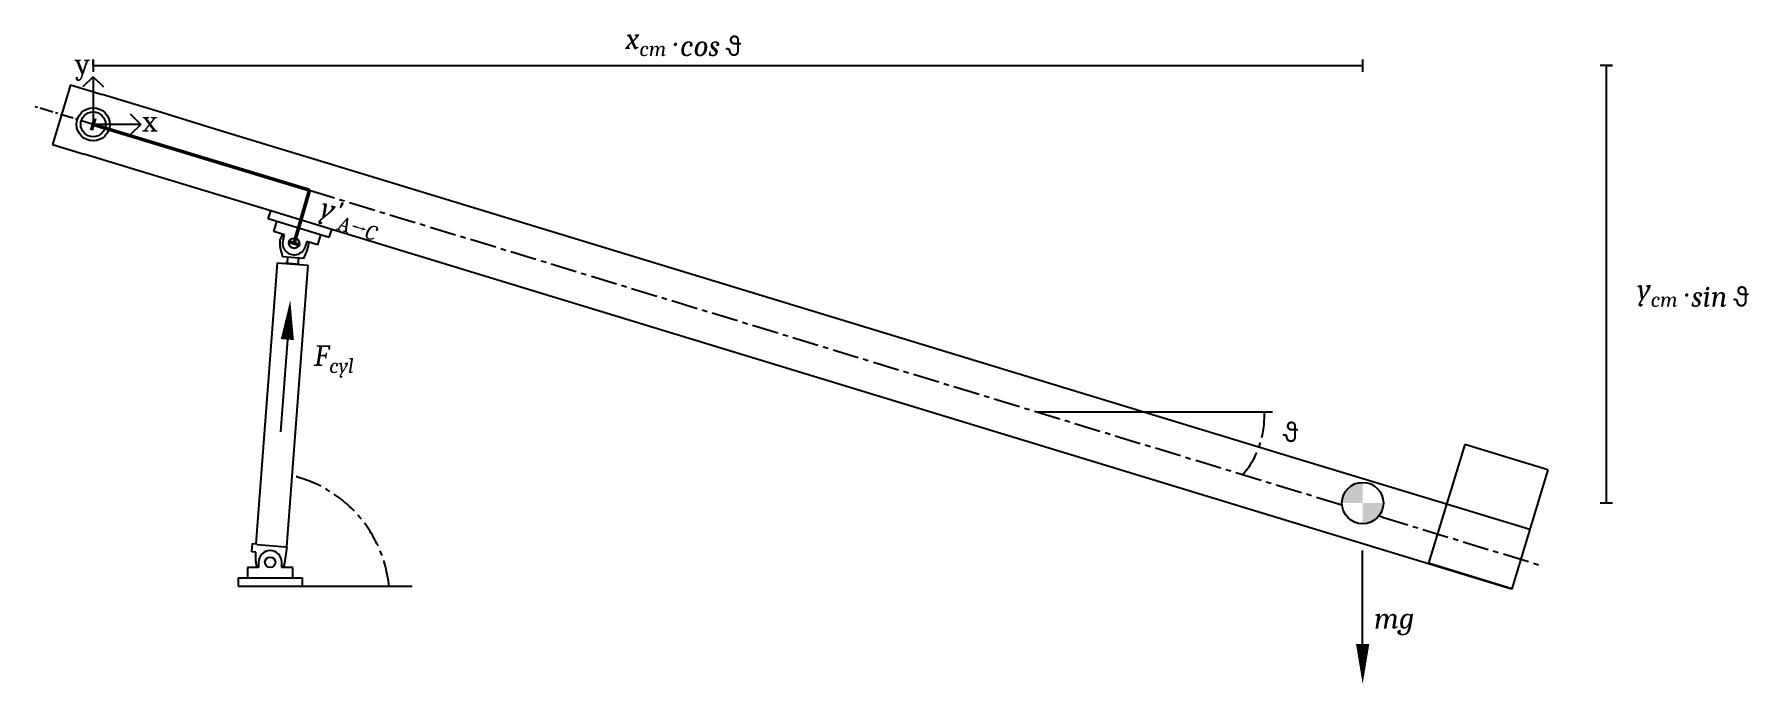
# Model space of a CAD drawing. Header units: millimetres. Extents: x 218 to 1045, y 299 to 616.
import ezdxf

# ---------------------------------------------------------------- set-up
doc = ezdxf.new("R2010")
doc.units = ezdxf.units.MM
doc.linetypes.add('CENTER', pattern=[10.16, 6.35, -1.27, 1.27, -1.27])
doc.linetypes.add('CENTERX2', pattern=[20.32, 12.7, -2.54, 2.54, -2.54])

msp = doc.modelspace()

# ---------------------------------------------------------------- hatches: boundary and pattern name
at = {"linetype": 'CENTER', "true_color": 0x000000}
h = msp.add_hatch(color=18, dxfattribs=at)
h.dxf.hatch_style = 1
edge = h.paths.add_edge_path()
edge.add_ellipse((858.67, 389.97), major_axis=(0, 10), ratio=1, start_angle=0, end_angle=73.04665)
edge.add_ellipse((858.67, 389.97), major_axis=(0, 10), ratio=1, start_angle=73.04665, end_angle=90)
edge.add_line((848.67, 389.97), (858.67, 389.97))
edge.add_line((858.67, 389.97), (858.67, 399.97))
edge = h.paths.add_edge_path()
edge.add_ellipse((858.67, 389.97), major_axis=(0, 10), ratio=1, start_angle=253.04665, end_angle=270)
edge.add_line((868.67, 389.97), (858.67, 389.97))
edge.add_line((858.67, 389.97), (858.67, 379.97))
edge.add_ellipse((858.67, 389.97), major_axis=(0, 10), ratio=1, start_angle=180, end_angle=253.04665)

# ---------------------------------------------------------------- linework, layer by layer
at = {"linetype": 'Continuous', "lineweight": 25}
for p, q in [((246.19, 601.15), (246.19, 604.15)), ((246.19, 604.15), (246.19, 598.15)), ((858.67, 604.15), (858.67, 598.15)), ((246.19, 595.8), (241.24, 590.85)), ((246.19, 601.15), (858.67, 601.15)), ((246.19, 595.8), (251.14, 590.85)), ((979.19, 601.15), (973.19, 601.15)), ((976.19, 601.15), (976.19, 389.97)), ((976.19, 601.15), (979.19, 601.15)), ((269.19, 572.8), (264.24, 577.75)), ((269.19, 572.8), (264.24, 567.85)), ((979.19, 389.97), (973.19, 389.97)), ((346.99, 349.8), (400.07, 349.8))]:
    msp.add_line(p, q, dxfattribs=at)
at = {"color": 7, "linetype": 'Continuous', "lineweight": 25}
for p, q in [((235.26, 591.82), (226.51, 563.12)), ((235.26, 591.82), (250.57, 587.15)), ((277.01, 579.09), (250.57, 587.15)), ((303.45, 571.02), (277.01, 579.09)), ((329.88, 562.96), (303.45, 571.02)), ((226.51, 563.12), (241.82, 558.45)), ((356.32, 554.9), (329.88, 562.96)), ((268.26, 550.39), (241.82, 558.45)), ((472.91, 519.35), (356.32, 554.9)), ((294.7, 542.33), (268.26, 550.39)), ((331.83, 531.01), (294.7, 542.33)), ((330.66, 527.18), (331.83, 531.01)), ((361.29, 522.02), (331.83, 531.01)), ((360.12, 518.2), (330.66, 527.18)), ((333.41, 521.11), (334.87, 525.9)), ((338.58, 519.54), (333.41, 521.11)), ((360.12, 518.2), (361.29, 522.02)), ((464.16, 490.65), (361.29, 522.02)), ((337.66, 508.81), (336.4, 513.65)), ((337.82, 517.05), (338.58, 519.54)), ((349.29, 516.27), (348.53, 513.79)), ((354.45, 514.7), (349.29, 516.27)), ((355.91, 519.48), (354.45, 514.7)), ((589.5, 483.79), (472.91, 519.35)), ((334.94, 505.96), (324.74, 370.34)), ((334.94, 505.96), (349.9, 504.83)), ((347.63, 508.06), (337.66, 508.81)), ((338.93, 505.71), (338.93, 505.66)), ((345.91, 505.18), (338.93, 505.71)), ((339.67, 368.82), (349.9, 504.83)), ((339.96, 508.64), (339.73, 505.65)), ((345.12, 505.24), (345.34, 508.24)), ((345.91, 505.13), (345.91, 505.18)), ((349.61, 512.66), (347.63, 508.06)), ((580.75, 455.1), (464.16, 490.65)), ((706.09, 448.24), (589.5, 483.79)), ((697.33, 419.55), (580.75, 455.1)), ((822.67, 412.69), (706.09, 448.24)), ((813.92, 383.99), (697.33, 419.55)), ((907.89, 418.27), (890.39, 360.88)), ((948.07, 406.02), (907.89, 418.27)), ((899.09, 389.39), (822.67, 412.69)), ((948.07, 406.02), (930.57, 348.63)), ((930.51, 348.44), (813.92, 383.99)), ((322.82, 366.47), (323.12, 370.46)), ((324.68, 366.33), (322.82, 366.47)), ((323.12, 370.46), (325.14, 370.31)), ((324.63, 361.93), (324.68, 366.33)), ((325.14, 370.31), (325.11, 369.91)), ((325.11, 369.91), (325.34, 369.89)), ((325.34, 369.89), (339.05, 368.86)), ((339.67, 368.82), (338.56, 360.88)), ((339.05, 368.86), (339.67, 368.82)), ((325.99, 358.8), (320.59, 358.8)), ((320.59, 358.8), (320.59, 353.8)), ((325.99, 361.4), (325.99, 358.8)), ((337.19, 358.8), (337.19, 361.4)), ((342.59, 358.8), (337.19, 358.8)), ((342.59, 353.8), (342.59, 358.8)), ((930.57, 348.63), (890.39, 360.88)), ((316.19, 353.8), (346.99, 353.8)), ((316.19, 353.8), (316.19, 349.8)), ((316.19, 349.8), (346.99, 349.8)), ((346.99, 353.8), (346.99, 349.8)), ((930.57, 348.63), (930.51, 348.44))]:
    msp.add_line(p, q, dxfattribs=at)
at = {"lineweight": 25}
for p, q in [((235.26, 591.82), (230.89, 577.47)), ((701.72, 433.94), (815.12, 433.94))]:
    msp.add_line(p, q, dxfattribs=at)
at = {"linetype": 'CENTER'}
for p, q in [((246.19, 572.8), (217.79, 581.46)), ((246.19, 572.8), (245.32, 569.93)), ((868.24, 383.18), (866.48, 383.72))]:
    msp.add_line(p, q, dxfattribs=at)
at = {"linetype": 'Continuous', "lineweight": 50}
for p, q in [((245.32, 569.93), (247.07, 575.67)), ((350.49, 541.01), (246.19, 572.8)), ((343.17, 515.42), (350.49, 541.01)), ((346.04, 514.52), (340.31, 516.32))]:
    msp.add_line(p, q, dxfattribs=at)
at = {"linetype": 'CENTERX2', "lineweight": 25}
for p, q in [((350.49, 541.01), (848.71, 389.13)), ((868.24, 383.18), (944.47, 359.94))]:
    msp.add_line(p, q, dxfattribs=at)
at = {"color": 242, "linetype": 'Continuous', "lineweight": 25, "true_color": 0xcd2027}
msp.add_line((343.17, 515.42), (346.04, 514.52), dxfattribs=at)
at = {"color": 7, "linetype": 'ByBlock', "lineweight": 25}
msp.add_line((939.26, 377.14), (899.09, 389.39), dxfattribs=at)
at = {"linetype": 'Continuous', "lineweight": 25}
for points in [[(246.19, 595.8), (246.19, 572.8)], [(269.19, 572.8), (246.19, 572.8)]]:
    msp.add_lwpolyline(points, dxfattribs=at)
for points in [[(341.3, 487.94, 0, 6.36, 0), (339.87, 468.89, 6.36, 6.36, 0)], [(858.67, 302.6, 0, 6.45, 0), (858.67, 321.95, 6.45, 6.45, 0)]]:
    msp.add_lwpolyline(points, format="xyseb")
at = {"lineweight": 25}
msp.add_lwpolyline([(339.87, 468.89), (336.53, 424.44)], dxfattribs=at)
msp.add_lwpolyline([(858.67, 321.95), (858.67, 367.09)])
at = {"color": 7, "linetype": 'Continuous', "lineweight": 25}
for centre, radius in [((246.19, 572.8), 8), ((246.19, 572.8), 6), ((343.17, 515.42), 2.5), ((331.59, 361.4), 2.5)]:
    msp.add_circle(centre, radius, dxfattribs=at)
for centre, radius, start, end in [((343.17, 515.42), 7, 141.2374, 194.62505), ((343.17, 515.42), 5.6, 163.04115, 343.04115), ((343.17, 515.42), 7, 336.77576, 4.8449), ((331.59, 361.4), 5.6, 0, 180), ((331.63, 361.85), 7, 179.37965, 205.81195), ((331.63, 361.85), 7, 334.18805, 352.02115)]:
    msp.add_arc(centre, radius, start, end, dxfattribs=at)
at = {"linetype": 'CENTERX2', "lineweight": 25}
for centre, radius, start, end in [((768.35, 431.68), 42.91, 319.31684, 3.0185), ((328.06, 343.64), 61.2, 5.7822, 76.59157)]:
    msp.add_arc(centre, radius, start, end, dxfattribs=at)
msp.add_ellipse((858.67, 389.97), major_axis=(0, 10), ratio=1)

# ---------------------------------------------------------------- texts
at = {"linetype": 'CENTER', "char_height": 10, "attachment_point": 1}
for s, width, heights, insert in [('\\A1;{\\fCambria|b0|i1|c0|p18;x\\H0.7x;\\S^ cm;\\H1.42857x; \\A0;\\fCambria Math|b0|i1|c0|p18;· \\fCambria|b0|i1|c0|p18;cos θ}', 108.7377, [20.61], (503.03, 619.15)), ('\\A1;{\\fCambria|b0|i0|c0|p18;y}', 11.2497, [11.69], (237.45, 607)), ('\\A1;{\\fCambria|b0|i0|c0|p18;x}', 11.2497, [11.69], (269.91, 579.31)), ('\\A1;{\\fCambria|b0|i1|c0|p18;y\\H0.7x;\\S^ cm;\\H1.42857x; \\A0;\\fCambria Math|b0|i1|c0|p18;· \\fCambria|b0|i1|c0|p18;sin θ}', 108.7377, [20.61], (991.17, 498.12)), ('\\A1;{\\fCambria|b0|i1|c0|p18;F\\H0.7x;\\S^ cyl;}', 34.9351, [0], (352.64, 466.14)), ('\\A1;{\\fCambria|b0|i1|c0|p18;mg}', 34.9351, [0], (864.16, 339.39))]:
    msp.add_mtext_dynamic_manual_height_columns(s, width=width, gutter_width=17.5, heights=heights, dxfattribs=dict(at, insert=insert))
at = {"linetype": 'CENTER', "insert": (357.87, 537.78), "char_height": 10, "attachment_point": 1, "rotation": 343.04746}
msp.add_mtext_dynamic_manual_height_columns("\\A1;{\\fCambria|b0|i1|c0|p18;y'\\H0.7x;\\S^ A→C;}", width=59.7726, gutter_width=17.5, heights=[14.85], dxfattribs=at)
at = {"linetype": 'CENTER', "lineweight": 25, "insert": (820.55, 429.35), "char_height": 10, "attachment_point": 1}
msp.add_mtext_dynamic_manual_height_columns('{\\fCambria|b0|i1|c0|p18;θ}', width=7.2672, gutter_width=17.5, heights=[6.34], dxfattribs=at)

doc.saveas('drawing.dxf')
